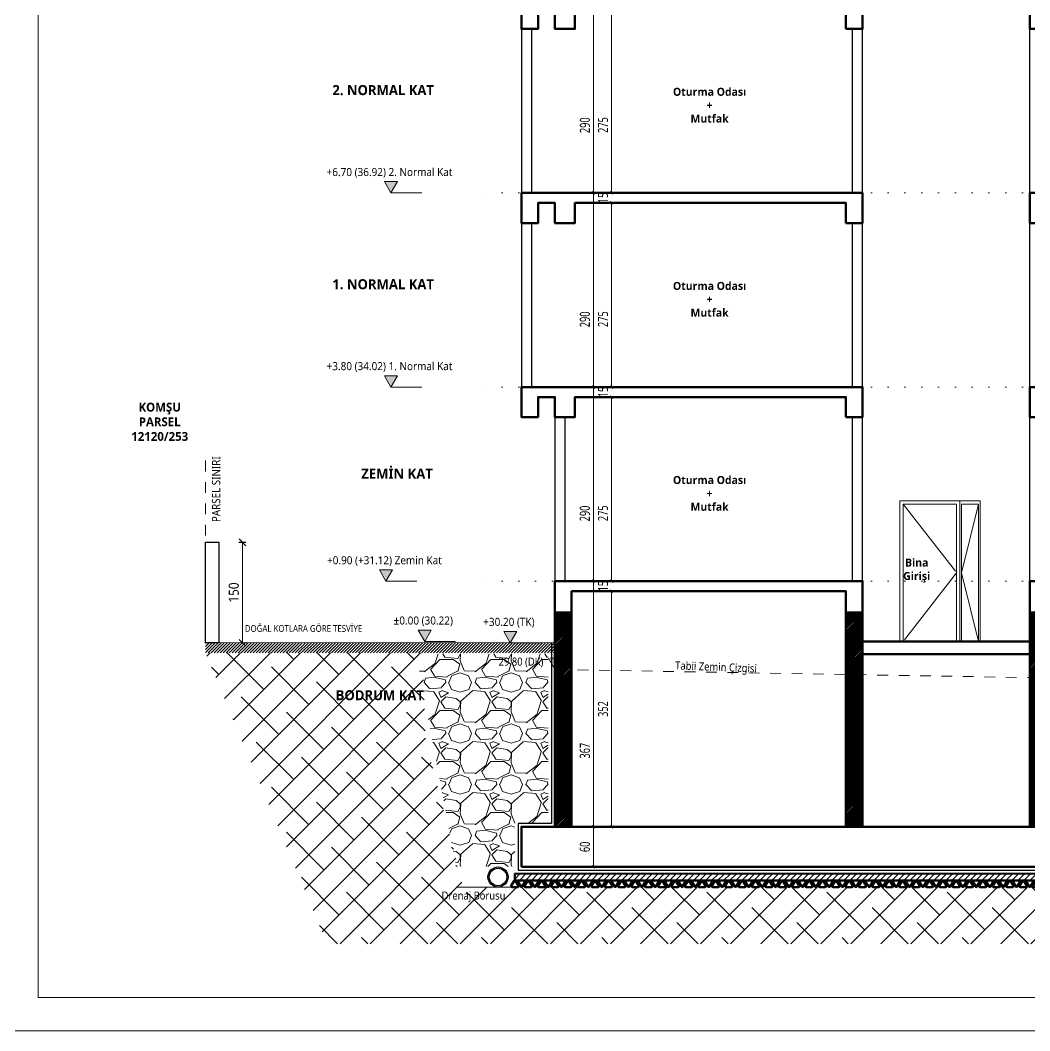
# Model space of a CAD drawing. Header units: metres. Extents: x 14968 to 56958, y -40276 to -31129.
# Drawn here: x 43774 to 45283, y -37376 to -35866 of the extents above; entities that cross this region are included whole.
import ezdxf
from ezdxf.enums import TextEntityAlignment as Align

# ---------------------------------------------------------------- set-up
doc = ezdxf.new("R2010")
doc.units = ezdxf.units.M
for name, pattern in [('DASHED2', [9.525, 6.35, -3.175]), ('DOT', [0.25, 0, -0.25]), ('JIS_02_1.2', [64.008, 32.004, -32.004])]:
    doc.linetypes.add(name, pattern=pattern)
doc.layers.get('0').update_dxf_attribs({"lineweight": 13})
doc.layers.get('Defpoints').update_dxf_attribs({"lineweight": 9})
for name, color, linetype, lineweight in [('A ANTET', 7, 'Continuous', 13), ('A DIŞ ZEMİN', 7, 'Continuous', 50), ('A DUVAR', 7, 'Continuous', 25), ('A KESİT BETONARME', 1, 'Continuous', 50), ('A KESİT MERDİVEN', 1, 'Continuous', 50), ('A KOLON TARAMA', 1, 'Continuous', 15), ('A KOT KESİT', 51, 'Continuous', 15), ('A TABİİ ZEMİN ÇİZGİSİ', 81, 'JIS_02_1.2', 9), ('A TOPRAK', 17, 'Continuous', 5), ('A YAZI', 7, 'Continuous', 13), ('A YAZI MALZEME', 131, 'Continuous', 9), ('A YAZI VAZ', 7, 'Continuous', 13), ('A ÖLÇÜ KESİT', 31, 'Continuous', 9)]:
    doc.layers.add(name, color=color, linetype=linetype, lineweight=lineweight)
doc.layers.add('A KESİT KAPI GÖR', color=7, linetype='Continuous', lineweight=9, true_color=0x848484)
doc.layers.add('A KOT KESİT KAT HİZASI', color=7, linetype='DOT', lineweight=15, true_color=0xffff7f)
doc.layers.add('A YALITIM', color=6, linetype='BATTING')
doc.styles.add('HİB GENISO .9', font='GENISO.ttf', dxfattribs={"width": 0.9})
doc.styles.add('HİB Segoe Semibold', font='')
doc.styles.add('HİB Segoe Semilight .7', font='segoeuisl.ttf', dxfattribs={"width": 0.7})
doc.styles.add('HİB Segoe Semilight .95', font='segoeuisl.ttf', dxfattribs={"width": 0.9})
doc.styles.get('HİB Segoe Semibold').set_extended_font_data('Segoe UI Semibold')
doc.linetypes.add('BATTING', pattern='A,0.00254,-2.54,[134,ltypeshp.shx,S=2.54,R=0,X=-2.54,Y=0],-5.08,[134,ltypeshp.shx,S=2.54,R=180,X=2.54,Y=0],-2.54', length=10.16254)
doc.dimstyles.new('HİB', dxfattribs={"dimtxt": 12, "dimasz": 18, "dimexe": 5, "dimexo": 30, "dimgap": 5, "dimtad": 1, "dimdec": 0, "dimzin": 0, "dimdsep": 46, "dimtxsty": 'HİB GENISO .9', "dimblk": 'CLOSEDBLANK', "dimtsz": 5, "dimcen": 0.09, "dimclrd": 256, "dimclre": 256, "dimclrt": 256, "dimadec": 0, "dimazin": 0, "dimtfac": 1, "dimtdec": 4, "dimtix": 1, "dimtofl": 0, "dimtmove": 0, "dimatfit": 3, "dimfxl": 30, "dimfxlon": 1, "dimtvp": 1, "dimtolj": 1, "dimtzin": 0, "dimlwd": -1, "dimlwe": -3, "dimarcsym": 0})
doc.dimstyles.new('HİB İÇ', dxfattribs={"dimtxt": 15, "dimasz": 18, "dimexe": 3, "dimexo": 10, "dimgap": 5, "dimtad": 1, "dimdec": 0, "dimzin": 0, "dimdsep": 46, "dimtxsty": 'HİB Segoe Semilight .7', "dimblk": 'NONE', "dimblk1": 'NONE', "dimblk2": 'NONE', "dimtsz": 2, "dimcen": 0.09, "dimclrd": 256, "dimclre": 256, "dimclrt": 256, "dimadec": 0, "dimazin": 0, "dimtfac": 1, "dimtdec": 4, "dimtix": 1, "dimtofl": 0, "dimtmove": 0, "dimatfit": 3, "dimfxl": 10, "dimfxlon": 1, "dimtvp": 1, "dimtolj": 1, "dimtzin": 0, "dimlwd": -1, "dimlwe": -3, "dimarcsym": 0})

# ---------------------------------------------------------------- blocks, each defined once
blk = doc.blocks.new('*D377')
at = {"layer": 'A ÖLÇÜ KESİT', "lineweight": -3, "ltscale": 0.5}
for p, q in [((44620.7, -35834.1), (44627.7, -35834.1)), ((44630, -36124.1), (44627.7, -36124.1))]:
    blk.add_line(p, q, dxfattribs=at)
at = {"layer": 'A ÖLÇÜ KESİT', "ltscale": 0.5}
for p, q in [((44632.7, -35836.1), (44628.7, -35832.1)), ((44630.7, -36124.1), (44630.7, -35834.1)), ((44628.7, -36122.1), (44632.7, -36126.1))]:
    blk.add_line(p, q, dxfattribs=at)
at = {"layer": 'Defpoints', "color": 0}
for p in [(44630.7, -35834.1), (44630.7, -35834.1), (44640, -36124.1)]:
    blk.add_point(p, dxfattribs=at)
at = {"layer": 'A ÖLÇÜ KESİT', "ltscale": 0.5, "insert": (44618, -36023), "char_height": 15, "attachment_point": 5, "rotation": 90, "style": 'HİB Segoe Semilight .7'}
blk.add_mtext('\\A1;290', dxfattribs=at)
blk = doc.blocks.new('_None')
blk = doc.blocks.new('*D376')
at = {"layer": 'A ÖLÇÜ KESİT', "lineweight": -3, "ltscale": 0.5}
for p, q in [((44653.2, -35849.1), (44660.8, -35849.1)), ((44662.3, -36124.1), (44654.8, -36124.1))]:
    blk.add_line(p, q, dxfattribs=at)
at = {"layer": 'A ÖLÇÜ KESİT', "ltscale": 0.5}
for p, q in [((44659.8, -35851.1), (44655.8, -35847.1)), ((44657.8, -36124.1), (44657.8, -35849.1)), ((44655.8, -36122.1), (44659.8, -36126.1))]:
    blk.add_line(p, q, dxfattribs=at)
at = {"layer": 'Defpoints', "color": 0}
for p in [(44643.2, -35849.1), (44657.8, -35849.1), (44672.3, -36124.1)]:
    blk.add_point(p, dxfattribs=at)
at = {"layer": 'A ÖLÇÜ KESİT', "ltscale": 0.5, "insert": (44645.1, -36022.7), "char_height": 15, "attachment_point": 5, "rotation": 90, "style": 'HİB Segoe Semilight .7'}
blk.add_mtext('\\A1;275', dxfattribs=at)
blk = doc.blocks.new('*D367')
at = {"layer": 'A ÖLÇÜ KESİT', "ltscale": 0.5}
for p, q in [((44655.8, -36122.1), (44659.8, -36126.1)), ((44657.8, -36124.1), (44657.8, -36120.1)), ((44659.8, -36141.1), (44655.8, -36137.1)), ((44657.8, -36139.1), (44657.8, -36143.1))]:
    blk.add_line(p, q, dxfattribs=at)
at = {"layer": 'A ÖLÇÜ KESİT', "lineweight": -3, "ltscale": 0.5}
for p, q in [((44655.8, -36124.1), (44660.8, -36124.1)), ((44653.5, -36139.1), (44660.8, -36139.1))]:
    blk.add_line(p, q, dxfattribs=at)
at = {"layer": 'Defpoints', "color": 0}
for p in [(44645.8, -36124.1), (44657.8, -36124.1), (44643.5, -36139.1)]:
    blk.add_point(p, dxfattribs=at)
at = {"layer": 'A ÖLÇÜ KESİT', "ltscale": 0.5, "insert": (44645.1, -36131.6), "char_height": 15, "attachment_point": 5, "rotation": 90, "style": 'HİB Segoe Semilight .7'}
blk.add_mtext('\\A1;15', dxfattribs=at)
blk = doc.blocks.new('TABİİ ZEMİN ÖLÇÜSÜ')
at = {"ltscale": 0.5}
h = blk.add_hatch(color=256, dxfattribs=at)
h.dxf.hatch_style = 1
h.paths.add_polyline_path([(9.7, 16.9), (-9.7, 16.9), (0, 0)])
blk.add_lwpolyline([(9.7, 16.9), (-9.7, 16.9), (0, 0)], close=True, dxfattribs=at)
at = {"ltscale": 0.5, "style": 'HİB Segoe Semilight .95', "width": 0.9}
blk.add_attdef('KOT', text='', height=12, dxfattribs=at).set_placement((-0.1, 30.3), align=Align.MIDDLE)
blk = doc.blocks.new('KOT KESİT')
at = {"layer": 'A KOT KESİT', "transparency": 33554687}
h = blk.add_hatch(color=256, dxfattribs=at)
h.dxf.hatch_style = 1
h.paths.add_polyline_path([(9.7, 16.9), (-9.7, 16.9), (0, 0)])
at = {"layer": 'A KOT KESİT'}
blk.add_line((0, 0), (46.1, 0), dxfattribs=at)
blk.add_lwpolyline([(9.7, 16.9), (-9.7, 16.9), (0, 0)], close=True, dxfattribs=at)
at = {"layer": 'A KOT KESİT', "ltscale": 100, "transparency": 33554687, "style": 'HİB Segoe Semilight .95', "width": 0.95}
blk.add_attdef('YAZI', text='', height=12, dxfattribs=at).set_placement((-2.1, 25.2), align=Align.CENTER)
blk = doc.blocks.new('*D373')
at = {"layer": 'A ÖLÇÜ KESİT', "lineweight": -3, "ltscale": 0.5}
for p, q in [((44620.7, -36414.1), (44627.7, -36414.1)), ((44630, -36704.1), (44627.7, -36704.1))]:
    blk.add_line(p, q, dxfattribs=at)
at = {"layer": 'A ÖLÇÜ KESİT', "ltscale": 0.5}
for p, q in [((44632.7, -36416.1), (44628.7, -36412.1)), ((44630.7, -36704.1), (44630.7, -36414.1)), ((44628.7, -36702.1), (44632.7, -36706.1))]:
    blk.add_line(p, q, dxfattribs=at)
at = {"layer": 'Defpoints', "color": 0}
for p in [(44630.7, -36414.1), (44630.7, -36414.1), (44640, -36704.1)]:
    blk.add_point(p, dxfattribs=at)
at = {"layer": 'A ÖLÇÜ KESİT', "ltscale": 0.5, "insert": (44618, -36603), "char_height": 15, "attachment_point": 5, "rotation": 90, "style": 'HİB Segoe Semilight .7'}
blk.add_mtext('\\A1;290', dxfattribs=at)
blk = doc.blocks.new('*D366')
at = {"layer": 'A ÖLÇÜ KESİT', "lineweight": -3, "ltscale": 0.5}
for p, q in [((44653.8, -36414.1), (44660.8, -36414.1)), ((44653.2, -36429.1), (44660.8, -36429.1))]:
    blk.add_line(p, q, dxfattribs=at)
at = {"layer": 'A ÖLÇÜ KESİT', "ltscale": 0.5}
for p, q in [((44655.8, -36412.1), (44659.8, -36416.1)), ((44657.8, -36414.1), (44657.8, -36410.1)), ((44659.8, -36431.1), (44655.8, -36427.1)), ((44657.8, -36429.1), (44657.8, -36433.1))]:
    blk.add_line(p, q, dxfattribs=at)
at = {"layer": 'Defpoints', "color": 0}
for p in [(44643.8, -36414.1), (44657.8, -36414.1), (44643.2, -36429.1)]:
    blk.add_point(p, dxfattribs=at)
at = {"layer": 'A ÖLÇÜ KESİT', "ltscale": 0.5, "insert": (44645.1, -36421.6), "char_height": 15, "attachment_point": 5, "rotation": 90, "style": 'HİB Segoe Semilight .7'}
blk.add_mtext('\\A1;15', dxfattribs=at)
blk = doc.blocks.new('*D365')
at = {"layer": 'A ÖLÇÜ KESİT', "lineweight": -3, "ltscale": 0.5}
for p, q in [((44653.2, -36429.1), (44660.8, -36429.1)), ((44662.3, -36704.1), (44654.8, -36704.1))]:
    blk.add_line(p, q, dxfattribs=at)
at = {"layer": 'A ÖLÇÜ KESİT', "ltscale": 0.5}
for p, q in [((44659.8, -36431.1), (44655.8, -36427.1)), ((44657.8, -36704.1), (44657.8, -36429.1)), ((44655.8, -36702.1), (44659.8, -36706.1))]:
    blk.add_line(p, q, dxfattribs=at)
at = {"layer": 'Defpoints', "color": 0}
for p in [(44643.2, -36429.1), (44657.8, -36429.1), (44672.3, -36704.1)]:
    blk.add_point(p, dxfattribs=at)
at = {"layer": 'A ÖLÇÜ KESİT', "ltscale": 0.5, "insert": (44645.1, -36602.7), "char_height": 15, "attachment_point": 5, "rotation": 90, "style": 'HİB Segoe Semilight .7'}
blk.add_mtext('\\A1;275', dxfattribs=at)
blk = doc.blocks.new('*D364')
at = {"layer": 'A ÖLÇÜ KESİT', "ltscale": 0.5}
for p, q in [((44655.8, -36702.1), (44659.8, -36706.1)), ((44657.8, -36704.1), (44657.8, -36700.1)), ((44659.8, -36721.1), (44655.8, -36717.1)), ((44657.8, -36719.1), (44657.8, -36723.1))]:
    blk.add_line(p, q, dxfattribs=at)
at = {"layer": 'A ÖLÇÜ KESİT', "lineweight": -3, "ltscale": 0.5}
for p, q in [((44662.3, -36704.1), (44654.8, -36704.1)), ((44662.6, -36719.1), (44654.8, -36719.1))]:
    blk.add_line(p, q, dxfattribs=at)
at = {"layer": 'Defpoints', "color": 0}
for p in [(44657.8, -36704.1), (44672.3, -36704.1), (44672.6, -36719.1)]:
    blk.add_point(p, dxfattribs=at)
at = {"layer": 'A ÖLÇÜ KESİT', "ltscale": 0.5, "insert": (44645.1, -36711.6), "char_height": 15, "attachment_point": 5, "rotation": 90, "style": 'HİB Segoe Semilight .7'}
blk.add_mtext('\\A1;15', dxfattribs=at)
blk = doc.blocks.new('*D363')
at = {"layer": 'A ÖLÇÜ KESİT', "lineweight": -3, "ltscale": 0.5}
for p, q in [((44640.7, -37071.1), (44627.7, -37071.1)), ((44640.7, -37131.1), (44627.7, -37131.1))]:
    blk.add_line(p, q, dxfattribs=at)
at = {"layer": 'A ÖLÇÜ KESİT', "ltscale": 0.5}
for p, q in [((44632.7, -37073.1), (44628.7, -37069.1)), ((44630.7, -37131.1), (44630.7, -37071.1)), ((44628.7, -37129.1), (44632.7, -37133.1))]:
    blk.add_line(p, q, dxfattribs=at)
at = {"layer": 'Defpoints', "color": 0}
for p in [(44630.7, -37071.1), (44651, -37071.1), (44661.6, -37131.1)]:
    blk.add_point(p, dxfattribs=at)
at = {"layer": 'A ÖLÇÜ KESİT', "ltscale": 0.5, "insert": (44618, -37101.1), "char_height": 15, "attachment_point": 5, "rotation": 90, "style": 'HİB Segoe Semilight .7'}
blk.add_mtext('\\A1;60', dxfattribs=at)
blk = doc.blocks.new('*D791')
at = {"layer": 'A ÖLÇÜ KESİT', "ltscale": 0.5}
for p, q in [((44659.8, -36721.1), (44655.8, -36717.1)), ((44657.8, -37071.1), (44657.8, -36719.1)), ((44655.8, -37069.1), (44659.8, -37073.1))]:
    blk.add_line(p, q, dxfattribs=at)
at = {"layer": 'A ÖLÇÜ KESİT', "lineweight": -3, "ltscale": 0.5}
for p, q in [((44657.6, -36719.1), (44654.8, -36719.1)), ((44661, -37071.1), (44660.8, -37071.1))]:
    blk.add_line(p, q, dxfattribs=at)
at = {"layer": 'Defpoints', "color": 0}
for p in [(44657.8, -36719.1), (44667.6, -36719.1), (44651, -37071.1)]:
    blk.add_point(p, dxfattribs=at)
at = {"layer": 'A ÖLÇÜ KESİT', "ltscale": 0.5, "insert": (44645.1, -36895.1), "char_height": 15, "attachment_point": 5, "rotation": 90, "style": 'HİB Segoe Semilight .7'}
blk.add_mtext('\\A1;352', dxfattribs=at)
blk = doc.blocks.new('*D372')
at = {"layer": 'A ÖLÇÜ KESİT', "ltscale": 0.5}
for p, q in [((44632.7, -36706.1), (44628.7, -36702.1)), ((44630.7, -37071.1), (44630.7, -36704.1)), ((44628.7, -37069.1), (44632.7, -37073.1))]:
    blk.add_line(p, q, dxfattribs=at)
at = {"layer": 'A ÖLÇÜ KESİT', "lineweight": -3, "ltscale": 0.5}
for p, q in [((44630, -36704.1), (44627.7, -36704.1)), ((44630, -37071.1), (44627.7, -37071.1))]:
    blk.add_line(p, q, dxfattribs=at)
at = {"layer": 'Defpoints', "color": 0}
for p in [(44630.7, -36704.1), (44640, -36704.1), (44640, -37071.1)]:
    blk.add_point(p, dxfattribs=at)
at = {"layer": 'A ÖLÇÜ KESİT', "ltscale": 0.5, "insert": (44618, -36957.4), "char_height": 15, "attachment_point": 5, "rotation": 90, "style": 'HİB Segoe Semilight .7'}
blk.add_mtext('\\A1;367', dxfattribs=at)
blk = doc.blocks.new('*D741')
at = {"layer": 'A ÖLÇÜ KESİT', "ltscale": 0.5}
for p, q in [((44110.9, -36651.1), (44100.9, -36641.1)), ((44105.9, -36796.1), (44105.9, -36646.1)), ((44100.9, -36791.1), (44110.9, -36801.1))]:
    blk.add_line(p, q, dxfattribs=at)
at = {"layer": 'A ÖLÇÜ KESİT', "lineweight": -3, "ltscale": 0.5}
for p, q in [((44100.7, -36646.1), (44110.9, -36646.1)), ((44112.1, -36796.1), (44110.9, -36796.1))]:
    blk.add_line(p, q, dxfattribs=at)
at = {"layer": 'Defpoints', "color": 0}
for p in [(44070.7, -36646.1), (44105.9, -36646.1), (44082.1, -36796.1)]:
    blk.add_point(p, dxfattribs=at)
at = {"layer": 'A ÖLÇÜ KESİT', "ltscale": 0.5, "insert": (44093.1, -36721.1), "char_height": 15, "attachment_point": 5, "rotation": 90, "style": 'HİB Segoe Semilight .95'}
blk.add_mtext('\\A1;150', dxfattribs=at)
blk = doc.blocks.new('_ClosedBlank')
at = {"color": 0, "linetype": 'ByBlock', "lineweight": -2}
for p, q in [((-1, 0.166667), (0, 0)), ((-1, 0.166667), (-1, -0.166667)), ((0, 0), (-1, -0.166667))]:
    blk.add_line(p, q, dxfattribs=at)
blk = doc.blocks.new('*D375')
at = {"layer": 'A ÖLÇÜ KESİT', "lineweight": -3, "ltscale": 0.5}
for p, q in [((44620.7, -36124.1), (44627.7, -36124.1)), ((44630, -36414.1), (44627.7, -36414.1))]:
    blk.add_line(p, q, dxfattribs=at)
at = {"layer": 'A ÖLÇÜ KESİT', "ltscale": 0.5}
for p, q in [((44632.7, -36126.1), (44628.7, -36122.1)), ((44630.7, -36414.1), (44630.7, -36124.1)), ((44628.7, -36412.1), (44632.7, -36416.1))]:
    blk.add_line(p, q, dxfattribs=at)
at = {"layer": 'Defpoints', "color": 0}
for p in [(44630.7, -36124.1), (44630.7, -36124.1), (44640, -36414.1)]:
    blk.add_point(p, dxfattribs=at)
at = {"layer": 'A ÖLÇÜ KESİT', "ltscale": 0.5, "insert": (44618, -36313), "char_height": 15, "attachment_point": 5, "rotation": 90, "style": 'HİB Segoe Semilight .7'}
blk.add_mtext('\\A1;290', dxfattribs=at)
blk = doc.blocks.new('*D374')
at = {"layer": 'A ÖLÇÜ KESİT', "lineweight": -3, "ltscale": 0.5}
for p, q in [((44653.2, -36139.1), (44660.8, -36139.1)), ((44662.3, -36414.1), (44654.8, -36414.1))]:
    blk.add_line(p, q, dxfattribs=at)
at = {"layer": 'A ÖLÇÜ KESİT', "ltscale": 0.5}
for p, q in [((44659.8, -36141.1), (44655.8, -36137.1)), ((44657.8, -36414.1), (44657.8, -36139.1)), ((44655.8, -36412.1), (44659.8, -36416.1))]:
    blk.add_line(p, q, dxfattribs=at)
at = {"layer": 'Defpoints', "color": 0}
for p in [(44643.2, -36139.1), (44657.8, -36139.1), (44672.3, -36414.1)]:
    blk.add_point(p, dxfattribs=at)
at = {"layer": 'A ÖLÇÜ KESİT', "ltscale": 0.5, "insert": (44645.1, -36312.7), "char_height": 15, "attachment_point": 5, "rotation": 90, "style": 'HİB Segoe Semilight .7'}
blk.add_mtext('\\A1;275', dxfattribs=at)
blk = doc.blocks.new('*U726')
at = {"layer": 'A KESİT BETONARME', "ltscale": 0.5}
for points in [[(-10.5, -3.3, 0.57735), (-9.5, -5), (-0.5, -5, 0.57735), (0.4, -3.3), (-4.1, 4.4, 0.57735), (-6, 4.4)], [(10.5, 3.3, 0.57735), (9.5, 5), (0.5, 5, 0.57735), (-0.4, 3.3), (4.1, -4.4, 0.57735), (6, -4.4)]]:
    blk.add_lwpolyline(points, format="xyb", close=True, dxfattribs=at)
blk = doc.blocks.new('*U725')
at = {"layer": 'A KESİT BETONARME', "color": 0, "linetype": 'ByBlock', "lineweight": -2, "transparency": 16777216}
for p in [(0, 0), (20, 0), (40, 0), (60, 0), (80, 0), (100, 0), (120, 0), (140, 0), (160, 0), (180, 0), (200, 0), (220, 0), (240, 0), (260, 0), (280, 0), (300, 0), (320, 0), (340, 0), (360, 0), (380, 0), (400, 0), (420, 0), (440, 0), (460, 0), (480, 0), (500, 0), (520, 0), (540, 0), (560, 0), (580, 0), (600, 0), (620, 0), (640, 0), (660, 0), (680, 0), (700, 0), (720, 0), (740, 0), (760, 0), (780, 0), (800, 0), (820, 0), (840, 0), (860, 0), (880, 0), (900, 0), (920, 0), (940, 0), (960, 0), (980, 0), (1000, 0), (1020, 0), (1040, 0), (1060, 0), (1080, 0), (1100, 0), (1120, 0), (1140, 0), (1160, 0), (1180, 0), (1200, 0), (1220, 0), (1240, 0), (1260, 0), (1280, 0)]:
    blk.add_blockref('*U726', p, dxfattribs=at)
blk = doc.blocks.new('GİRİŞ KAPISI GÖR')
at = {"layer": 'A KESİT KAPI GÖR'}
for p, q in [((120, 210), (90, 210)), ((90, 210), (90, 0)), ((117.5, 205), (92.5, 205)), ((92.5, 205), (92.5, 0)), ((117.5, 0), (117.5, 205)), ((120, 0), (120, 210))]:
    blk.add_line(p, q, dxfattribs=at)
at = {"layer": 'A KESİT KAPI GÖR', "linetype": 'DASHED2', "ltscale": 20}
for p, q in [((117.5, 205), (92.5, 102.5)), ((92.5, 102.5), (117.5, 0))]:
    blk.add_line(p, q, dxfattribs=at)
at = {"layer": 'A KESİT KAPI GÖR'}
for points in [[(10, 0), (0, 0), (0, 210), (90, 210), (90, 0), (14.6, 0)], [(5, 0), (5, 205), (85, 205), (85, 0), (5, 0)]]:
    blk.add_lwpolyline(points, dxfattribs=at)
at = {"layer": 'A KESİT KAPI GÖR', "linetype": 'DASHED2', "ltscale": 20}
blk.add_lwpolyline([(5, 205), (85, 102.5), (5, 0)], dxfattribs=at)

msp = doc.modelspace()

# ---------------------------------------------------------------- hatches: boundary and pattern name
at = {"layer": 'A DUVAR', "ltscale": 0.5, "true_color": 0x848484, "transparency": 33554687}
h = msp.add_hatch(dxfattribs=at)
h.set_pattern_fill('ANSI31', color=252)
h.set_pattern_definition([(45, (460.1343, -5362.282), (-2.24506403, 2.24506403), [])])
h.paths.add_polyline_path([(44573.1, -36811.1), (44573.1, -36796.1), (44050.7, -36796.1), (44050.7, -36811.1)])
at = {"layer": 'A KESİT MERDİVEN', "ltscale": 0.5, "transparency": 33554687}
h = msp.add_hatch(dxfattribs=at)
h.set_pattern_fill('ANSI31', color=256)
h.paths.add_polyline_path([(44598.1, -36751.1), (44573.1, -36751.1), (44573.1, -37071.1), (44598.1, -37071.1)])
h.paths.add_polyline_path([(45033.1, -36751.1), (45008.1, -36751.1), (45008.1, -37071.1), (45033.1, -37071.1), (45033.1, -36813.4), (45033.1, -36794.1)])
h.paths.add_polyline_path([(45308.1, -36751.1), (45283.1, -36751.1), (45283.1, -36794.1), (45283.1, -36813.4), (45283.1, -37071.1), (45308.1, -37071.1)])
h.paths.add_polyline_path([(45743.1, -37071.1), (45743.1, -36751.1), (45718.1, -36751.1), (45718.1, -37071.1)])
at = {"layer": 'A KOLON TARAMA', "ltscale": 100, "transparency": 33554687}
h = msp.add_hatch(dxfattribs=at)
h.set_pattern_fill('ANSI31', color=256, scale=2)
h.set_pattern_definition([(45, (25742.297, -31933.692), (-4.490128, 4.490128), [])])
h.paths.add_polyline_path([(44513.1, -37141.1), (45803.1, -37141.3), (45803.1, -37151.3), (44513.1, -37151.1)])
at = {"layer": 'A TOPRAK', "ltscale": 0.5, "transparency": 33554687}
h = msp.add_hatch(dxfattribs=at)
h.set_pattern_fill('ANSI38-METRIC', color=256, scale=10)
h.set_pattern_definition([(45, (0, -2), (-22.45064, 22.45064), []), (135, (0, -2), (-67.351921, 22.45064), [79.375, -47.625])])
h.paths.add_polyline_path([(44379.8, -36941.9), (44375.5, -36811.2), (44050.7, -36811.2), (44232.5, -37245.7), (45929.3, -37245.7), (46109.1, -36824.9), (45939.8, -36832.4), (45879.3, -37161.1), (44435.9, -37161.1)])
at = {"layer": 'A TOPRAK', "ltscale": 0.5, "true_color": 0x848484, "transparency": 33554687}
h = msp.add_hatch(dxfattribs=at)
h.set_pattern_fill('GRAVL1', color=252, scale=3)
h.set_pattern_definition([(228.0128, (2347.407, -5385.4715), (-609.5998653, -685.80010223), [10.25164, -1014.91451]), (184.9697, (2340.549, -5393.0915), (914.40008013, 76.1993376), [17.59214, -1741.62148]), (132.5104, (2323.023, -5394.6155), (761.99929274, -838.20066095), [12.40445, -1228.04164]), (267.2737, (2293.305, -5413.6655), (76.19969655, 1524.00002248), [16.02014, -1585.99312]), (292.8337, (2292.543, -5429.6675), (-381.0007548, 914.39972658), [15.70901, -1555.19422]), (357.2737, (2298.639, -5444.1455), (-1524.00002248, 76.19969655), [16.02014, -1585.99312]), (37.6942, (2314.641, -5444.9075), (-990.60055974, -761.99926887), [21.18581, -2097.39349]), (72.2553, (2331.405, -5431.9535), (533.40082012, 1676.39971282), [20.00159, -1980.15766]), (121.4296, (2337.501, -5412.9035), (-609.60062744, 990.59962178), [16.07439, -1591.36636]), (175.2364, (2329.119, -5399.1875), (838.2000721, -76.1993548), [18.3514, -899.21814]), (222.3974, (2310.831, -5397.6635), (-914.40056015, -838.19939665), [23.73234, -2349.50317]), (138.8141, (2368.743, -5414.4275), (-533.4002245, 457.1997953), [8.10014, -801.91691]), (171.4692, (2362.647, -5409.0935), (990.5998693, -152.40060275), [15.41046, -1525.63914]), (225, (2347.407, -5406.81), (-1e-14, -76.200024), [10.77628, -96.98675]), (203.1986, (2342.073, -5397.663), (380.9999795, 152.400101), [5.80324, -574.51866]), (291.8014, (2336.739, -5399.95), (-76.199993, 228.6000208), [8.20697, -402.1426]), (30.9638, (2339.787, -5407.57), (228.5998493, 152.4001892), [13.32959, -430.98895]), (161.5651, (2351.217, -5400.711), (152.400033, -76.199878), [9.63861, -231.32697]), (16.3895, (2292.543, -5399.9495), (762.00016752, 228.5994445), [13.50264, -1336.76479]), (70.3462, (2305.497, -5396.1395), (-304.79963785, -838.20016273), [11.32797, -1121.46649]), (293.1986, (2351.217, -5385.471), (-152.400101, 380.9999795), [11.6064, -568.7155]), (343.6105, (2355.789, -5396.1395), (-762.00016752, 228.5994445), [13.50264, -1336.76479]), (339.444, (2292.543, -5447.1935), (-381.0001406, 152.399695), [13.02106, -638.03205]), (294.7751, (2304.735, -5451.7655), (-380.9994048, 838.20026074), [10.91016, -1080.1078]), (66.8014, (2351.979, -5461.671), (152.400101, 380.9999795), [11.6064, -568.7155]), (17.354, (2356.551, -5451.0035), (-990.60015386, -304.79958107), [12.77348, -1264.57131]), (69.444, (2314.641, -5461.6715), (-152.399695, -381.0001406), [6.51053, -644.54258]), (101.3099, (2347.407, -5461.671), (-76.1998196, 304.8000573), [3.88544, -384.65981]), (165.9638, (2346.645, -5457.861), (228.6000416, -76.199852), [15.70901, -298.47159]), (186.009, (2331.405, -5454.0515), (761.99998102, 76.199948), [14.55801, -1441.24093]), (303.6901, (2339.787, -5414.427), (-76.200102, 152.399966), [10.98972, -263.75327]), (353.1572, (2345.883, -5423.5715), (1295.39995165, -152.40060944), [19.1867, -1899.4803]), (60.9454, (2364.933, -5425.8575), (-304.8000021, -533.4000293), [7.84525, -776.68176]), (90, (2368.74, -5419), (-76.2, 76.2), [4.572, -71.628]), (120.2564, (2329.881, -5451.7655), (304.7996104, -533.40018714), [10.58601, -1048.01822]), (48.0128, (2324.547, -5442.6215), (609.5998653, 685.80010223), [20.50329, -1004.66286]), (0, (2338.26, -5427.38), (76.2, 76.2), [19.812, -56.388]), (325.3048, (2358.075, -5427.3815), (-761.99956253, 533.40065605), [12.04829, -1192.77948]), (254.0546, (2367.981, -5434.239), (-76.1999916, -304.8000097), [11.09487, -543.64951]), (207.646, (2364.933, -5444.9075), (-1447.7996805, -762.00058774), [18.06435, -1788.37392]), (175.4261, (2348.931, -5453.2895), (-990.60004254, 76.19960385), [19.11088, -1891.97544])])
h.paths.add_polyline_path([(44563.1, -37065.5), (44563.1, -36812.9), (44365.8, -36812.9), (44425.5, -37130.5), (44513.1, -37130.5), (44513.1, -37065.5)])

# ---------------------------------------------------------------- linework, layer by layer
at = {"layer": 'A ANTET'}
msp.add_lwpolyline([(28638.9, -34475.9), (56958.3, -34475.9), (56958.3, -37375.9), (28638.9, -37375.9)], close=True, dxfattribs=at)
at = {"layer": 'A DIŞ ZEMİN', "ltscale": 0.5}
msp.add_lwpolyline([(44573.1, -36796.1, 1, 1, 0), (44050.7, -36796.1, 1, 1, 0)], format="xyseb", dxfattribs=at)
at = {"layer": 'A DUVAR', "ltscale": 0.5}
for p, q in [((44523.1, -35879.1), (44523.1, -36124.1)), ((44538.1, -35879.1), (44538.1, -36124.1)), ((45018.1, -36124.1), (45018.1, -35879.1)), ((45033.1, -36124.1), (45033.1, -35879.1)), ((45283.1, -36124.1), (45283.1, -35879.1)), ((44523.1, -36169.1), (44523.1, -36414.1)), ((44538.1, -36169.1), (44538.1, -36414.1)), ((45018.1, -36414.1), (45018.1, -36169.1)), ((45033.1, -36414.1), (45033.1, -36169.1)), ((45283.1, -36414.1), (45283.1, -36169.1)), ((44573.1, -36459.1), (44573.1, -36704.1)), ((44588.1, -36459.1), (44588.1, -36704.1)), ((45018.1, -36704.1), (45018.1, -36459.1)), ((45033.1, -36704.1), (45033.1, -36459.1)), ((45283.1, -36704.1), (45283.1, -36459.1))]:
    msp.add_line(p, q, dxfattribs=at)
at = {"layer": 'A DUVAR'}
msp.add_lwpolyline([(44050.7, -36646.1), (44070.7, -36646.1), (44070.7, -36796.1), (44050.7, -36796.1)], close=True, dxfattribs=at)
at = {"layer": 'A DUVAR', "linetype": 'ByBlock', "ltscale": 100}
for radius in [15, 13]:
    msp.add_circle((44488.1, -37146.1), radius, dxfattribs=at)
at = {"layer": 'A KESİT BETONARME', "ltscale": 0.5}
for p, q in [((44573.1, -36751.1), (44573.1, -37071.1)), ((44598.1, -36751.1), (44598.1, -37071.1)), ((45008.1, -36751.1), (45008.1, -37071.1)), ((45033.1, -36751.1), (45033.1, -37071.1)), ((45283.1, -36751.1), (45283.1, -37071.1))]:
    msp.add_line(p, q, dxfattribs=at)
for points in [[(45008.1, -35879.1), (45033.1, -35879.1), (45033.1, -35834.1), (44523.1, -35834.1), (44523.1, -35879.1), (44548.1, -35879.1), (44548.1, -35849.1), (44573.1, -35849.1), (44573.1, -35879.1), (44603.1, -35879.1), (44603.1, -35849.1), (45008.1, -35849.1)], [(45308.1, -35879.1), (45283.1, -35879.1), (45283.1, -35834.1), (45793.1, -35834.1), (45793.1, -35879.1), (45768.1, -35879.1), (45768.1, -35849.1), (45743.1, -35849.1), (45743.1, -35879.1), (45713.1, -35879.1), (45713.1, -35849.1), (45308.1, -35849.1)], [(45008.1, -36169.1), (45033.1, -36169.1), (45033.1, -36124.1), (44523.1, -36124.1), (44523.1, -36169.1), (44548.1, -36169.1), (44548.1, -36139.1), (44573.1, -36139.1), (44573.1, -36169.1), (44603.1, -36169.1), (44603.1, -36139.1), (45008.1, -36139.1)], [(45308.1, -36169.1), (45283.1, -36169.1), (45283.1, -36124.1), (45793.1, -36124.1), (45793.1, -36169.1), (45768.1, -36169.1), (45768.1, -36139.1), (45743.1, -36139.1), (45743.1, -36169.1), (45713.1, -36169.1), (45713.1, -36139.1), (45308.1, -36139.1)], [(45008.1, -36459.1), (45033.1, -36459.1), (45033.1, -36414.1), (44523.1, -36414.1), (44523.1, -36459.1), (44548.1, -36459.1), (44548.1, -36429.1), (44573.1, -36429.1), (44573.1, -36459.1), (44603.1, -36459.1), (44603.1, -36429.1), (45008.1, -36429.1)], [(45308.1, -36459.1), (45283.1, -36459.1), (45283.1, -36414.1), (45793.1, -36414.1), (45793.1, -36459.1), (45768.1, -36459.1), (45768.1, -36429.1), (45743.1, -36429.1), (45743.1, -36459.1), (45713.1, -36459.1), (45713.1, -36429.1), (45308.1, -36429.1)], [(45033.1, -36751.1), (45008.1, -36751.1), (45008.1, -36719.1), (44598.1, -36719.1), (44598.1, -36751.1), (44573.1, -36751.1), (44573.1, -36704.1), (45033.1, -36704.1)], [(45743.1, -36751.1), (45718.1, -36751.1), (45718.1, -36719.1), (45308.1, -36719.1), (45308.1, -36751.1), (45283.1, -36751.1), (45283.1, -36704.1), (45743.1, -36704.1)], [(45033.1, -36794.1), (45283.1, -36794.1), (45283.1, -36813.4), (45033.1, -36813.4)], [(44523.1, -37131.1), (45793.1, -37131.1), (45793.1, -37071.1), (44523.1, -37071.1)]]:
    msp.add_lwpolyline(points, close=True, dxfattribs=at)
at = {"layer": 'A KESİT BETONARME', "linetype": 'ByBlock', "ltscale": 100}
msp.add_lwpolyline([(44513.1, -37141.1), (45803.1, -37141.3), (45803.1, -37151.3), (44513.1, -37151.1)], close=True, dxfattribs=at)
at = {"layer": 'A KOT KESİT KAT HİZASI', "ltscale": 100}
for p, q in [((46025.2, -36124.1), (44448.5, -36124.1)), ((46025.2, -36414.1), (44448.5, -36414.1)), ((46025.2, -36704.1), (44448.5, -36704.1))]:
    msp.add_line(p, q, dxfattribs=at)
at = {"layer": 'A TABİİ ZEMİN ÇİZGİSİ', "ltscale": 0.5}
for p, q in [((44050.7, -36668.1), (44050.7, -36516.1)), ((45743.1, -36856.1), (44573.1, -36836.1))]:
    msp.add_line(p, q, dxfattribs=at)
at = {"layer": 'A TOPRAK', "color": 252, "ltscale": 0.5}
msp.add_line((44513.1, -37161.1), (44425.5, -37161.1), dxfattribs=at)
at = {"layer": 'A YALITIM', "ltscale": 0.5}
msp.add_lwpolyline([(44568.1, -36796.1), (44568.1, -37066.1), (44518.1, -37066.1), (44518.1, -37136.1), (45798.1, -37136.1), (45798.1, -37066.1), (45748.1, -37066.1), (45748.1, -36806.1)], dxfattribs=at)
at = {"layer": 'A YAZI VAZ', "ltscale": 0.5}
msp.add_lwpolyline([(43800.4, -34525.9), (46330, -34525.9), (46330, -37325.9), (43800.4, -37325.9)], close=True, dxfattribs=at)

# ---------------------------------------------------------------- block references
at = {"layer": 'A KESİT BETONARME', "linetype": 'ByBlock', "ltscale": 100}
msp.add_blockref('*U725', (44518.1, -37156.1), dxfattribs=at)
at = {"layer": 'A KESİT KAPI GÖR', "ltscale": 0.5}
msp.add_blockref('GİRİŞ KAPISI GÖR', (45088.7, -36794.1), dxfattribs=at)
at = {"layer": 'A KOT KESİT'}
for p, values in [((44328, -36124.1), {'YAZI': '+6.70 (36.92) 2. Normal Kat'}), ((44328, -36414.1), {'YAZI': '+3.80 (34.02) 1. Normal Kat'}), ((44320.4, -36704.1), {'YAZI': '+0.90 (+31.12) Zemin Kat'}), ((44378.5, -36794.1), {'YAZI': '%%P0.00 (30.22)'}), ((44506.5, -36796.1), {'YAZI': '+30.20 (TK)'})]:
    msp.add_blockref('KOT KESİT', p, dxfattribs=at).add_auto_attribs(values)
at = {"layer": 'A TABİİ ZEMİN ÇİZGİSİ', "color": 2, "ltscale": 0.5}
ref = msp.add_blockref('TABİİ ZEMİN ÖLÇÜSÜ', (44573.1, -36836.1), dxfattribs=at)
ref.add_attrib('KOT', '29.80 (DK)', dxfattribs={"ltscale": 0.5, "height": 12, "style": 'HİB Segoe Semilight .95', "width": 0.9}).set_placement((44522.4, -36825.5), align=Align.MIDDLE)

# ---------------------------------------------------------------- texts
at = {"layer": 'A TABİİ ZEMİN ÇİZGİSİ', "ltscale": 0.5, "insert": (44884.8, -36828.9), "char_height": 12, "width": 141.183, "attachment_point": 3, "rotation": 357.8191, "style": 'HİB Segoe Semilight .95'}
msp.add_mtext('\\pxqc;Tabii Zemin Çizgisi', dxfattribs=at)
at = {"layer": 'A YAZI', "ltscale": 100}
for s, insert, char_height, width, attachment_point, style in [('\\pxi-3,l4,qc,t4;2. NORMAL KAT', (44441.8, -35963), 15, 265.894, 3, 'HİB Segoe Semibold'), ('Oturma Odası\\P+\\PMutfak', (44804.4, -36019.2), 12, 257.244, 8, 'HİB Segoe Semibold'), ('\\pxi-3,l4,qc,t4;1. NORMAL KAT', (44441.8, -36253), 15, 265.894, 3, 'HİB Segoe Semibold'), ('Oturma Odası\\P+\\PMutfak', (44804.4, -36309.2), 12, 257.244, 8, 'HİB Segoe Semibold'), ('\\pxqc;KOMŞU\\PPARSEL\\P12120/253', (43898, -36437.6), 13.125, 168.664, 1, 'HİB Segoe Semibold'), ('\\pxqc;ZEMİN KAT', (44449.6, -36536.1), 15, 224.885, 3, 'HİB Segoe Semibold'), ('Oturma Odası\\P+\\PMutfak', (44804.4, -36599.2), 12, 257.244, 8, 'HİB Segoe Semibold'), ('\\pxi-3,l4,t4;Bina\\PGirişi', (45108, -36670.4), 12, 74.17, 2, 'HİB Segoe Semibold'), ('\\pxqc;DOĞAL KOTLARA GÖRE TESVİYE', (44060.7, -36769.8), 10, 273.264, 1, 'HİB Segoe Semilight .95'), ('\\pxqc;BODRUM KAT', (44198.9, -36867), 15, 224.885, 1, 'HİB Segoe Semibold')]:
    msp.add_mtext(s, dxfattribs=dict(at, insert=insert, char_height=char_height, width=width, attachment_point=attachment_point, style=style))
at = {"layer": 'A YAZI', "ltscale": 0.5, "insert": (44060.4, -36647.1), "char_height": 12.5, "width": 160.632, "attachment_point": 1, "rotation": 90, "style": 'HİB Segoe Semilight .95'}
msp.add_mtext('\\pxqc;PARSEL SINIRI', dxfattribs=at)
at = {"layer": 'A YAZI MALZEME', "ltscale": 100, "insert": (44499.2, -37167.8), "char_height": 12, "width": 104.156, "attachment_point": 3, "style": 'HİB Segoe Semilight .95'}
msp.add_mtext('Drenaj Borusu', dxfattribs=at)

# ---------------------------------------------------------------- dimensions: what is measured, and where the dimension line sits
at = {"layer": 'A ÖLÇÜ KESİT', "ltscale": 0.5}
for base, p1, p2, picture, middle in [((44630.7, -35834.1), (44640, -36124.1), (44630.7, -35834.1), '*D377', (44630.7, -36023)), ((44657.8, -35849.1), (44672.3, -36124.1), (44643.2, -35849.1), '*D376', (44657.8, -36022.7)), ((44630.7, -36124.1), (44640, -36414.1), (44630.7, -36124.1), '*D375', (44630.7, -36313)), ((44657.8, -36139.1), (44672.3, -36414.1), (44643.2, -36139.1), '*D374', (44657.8, -36312.7)), ((44630.7, -36414.1), (44640, -36704.1), (44630.7, -36414.1), '*D373', (44630.7, -36603)), ((44657.8, -36429.1), (44672.3, -36704.1), (44643.2, -36429.1), '*D365', (44657.8, -36602.7)), ((44630.7, -36704.1), (44640, -37071.1), (44640, -36704.1), '*D372', (44630.7, -36957.4))]:
    dim = msp.add_linear_dim(base=base, p1=p1, p2=p2, angle=90, dimstyle='HİB İÇ', dxfattribs=at)
    dim.commit()
    dim.dimension.update_dxf_attribs({"geometry": picture, "text_midpoint": middle, "dimtype": 160})
for base, p1, p2, picture, middle in [((44657.8, -36124.1), (44643.5, -36139.1), (44645.8, -36124.1), '*D367', (44645.1, -36131.6)), ((44657.8, -36414.1), (44643.2, -36429.1), (44643.8, -36414.1), '*D366', (44645.1, -36421.6)), ((44657.8, -36704.1), (44672.6, -36719.1), (44672.3, -36704.1), '*D364', (44645.1, -36711.6)), ((44657.8, -36719.1), (44651, -37071.1), (44667.6, -36719.1), '*D791', (44645.1, -36895.1))]:
    dim = msp.add_linear_dim(base=base, p1=p1, p2=p2, angle=90, dimstyle='HİB İÇ', dxfattribs=at)
    dim.commit()
    dim.dimension.update_dxf_attribs({"geometry": picture, "text_midpoint": middle})
for base, p1, p2, dimstyle, override, picture, middle in [((44105.9, -36646.1), (44082.1, -36796.1), (44070.7, -36646.1), 'HİB', {"dimtxt": 15, "dimtxsty": 'HİB Segoe Semilight .95'}, '*D741', (44093.1, -36721.1)), ((44630.7, -37071.1), (44661.6, -37131.1), (44651, -37071.1), 'HİB İÇ', {"dimtxt": 15}, '*D363', (44618, -37101.1))]:
    dim = msp.add_linear_dim(base=base, p1=p1, p2=p2, angle=90, dimstyle=dimstyle, override=override, dxfattribs=at)
    dim.commit()
    dim.dimension.update_dxf_attribs({"geometry": picture, "text_midpoint": middle})

doc.saveas('drawing.dxf')
